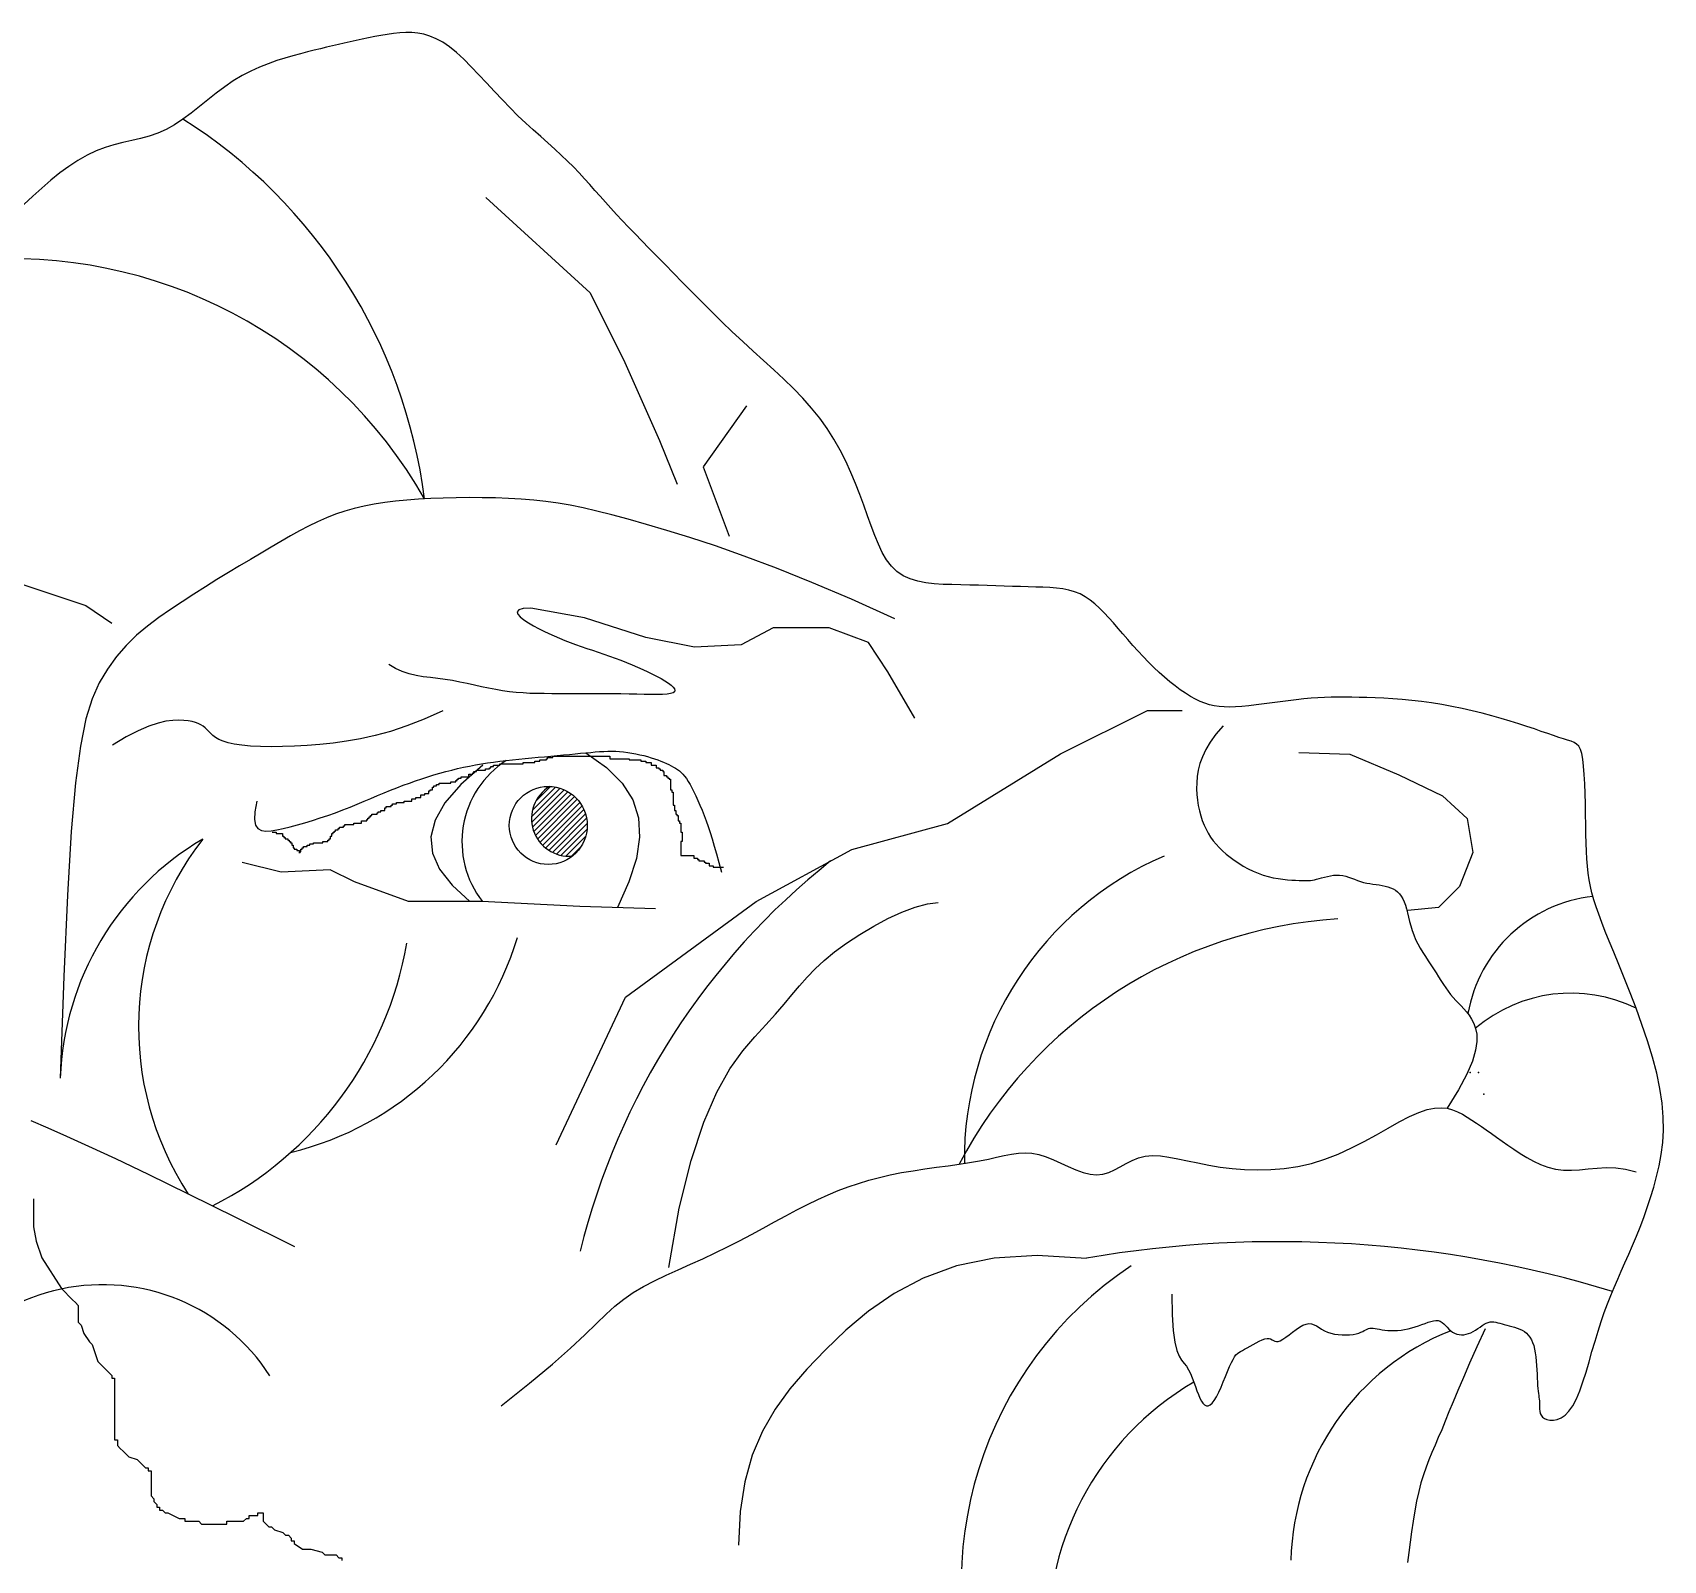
# Model space of a CAD drawing. Extents: x 1620 to 2293, y 2743 to 3436.
# Drawn here: x 1872 to 2116.2, y 3207.2 to 3435.9 of the extents above; entities that cross this region are included whole.
import ezdxf

# ---------------------------------------------------------------- set-up
doc = ezdxf.new("R2010")
doc.units = 0
doc.header["$LTSCALE"] = 10
doc.header["$MEASUREMENT"] = 0
for name, color, linetype in [('3', 3, 'CONTINUOUS'), ('4', 4, 'CONTINUOUS'), ('7', 7, 'CONTINUOUS')]:
    doc.layers.add(name, color=color, linetype=linetype)

msp = doc.modelspace()

# ---------------------------------------------------------------- hatches: boundary and pattern name
at = {"layer": '7'}
h = msp.add_hatch(dxfattribs=at)
h.set_pattern_fill('ANSI31', color=256, scale=4.8, style=0)
h.set_pattern_definition([(45, (26733.2958, 21382.2176), (-0.424264069, 0.424264069), [])])
h.paths.add_polyline_path([(1949.44, 3323.07, 0.794897), (1952.83, 3312.64, 0.230333), (1955.07, 3317.23, 0.403831)])

# ---------------------------------------------------------------- linework, layer by layer
at = {"layer": '3'}
for p, q in [((1938.1, 3325.09), (1938.1, 3325.29)), ((1938.1, 3325.29), (1938.49, 3325.29)), ((1938.49, 3325.29), (1938.49, 3325.48)), ((1938.49, 3325.48), (1939.84, 3325.48)), ((1939.84, 3325.48), (1939.84, 3325.68)), ((1939.84, 3325.68), (1940.43, 3325.68)), ((1940.43, 3325.68), (1940.43, 3325.87)), ((1940.43, 3325.87), (1940.62, 3325.87)), ((1940.62, 3325.87), (1940.62, 3326.06)), ((1940.62, 3326.06), (1941.01, 3326.06)), ((1941.01, 3326.06), (1941.01, 3326.26)), ((1941.01, 3326.26), (1941.97, 3326.26)), ((1941.97, 3326.26), (1941.97, 3326.45)), ((1941.97, 3326.45), (1945.46, 3326.45)), ((1945.46, 3326.45), (1945.46, 3326.64)), ((1945.46, 3326.64), (1947.2, 3326.64)), ((1947.2, 3326.64), (1947.2, 3326.84)), ((1947.2, 3326.84), (1947.97, 3326.84)), ((1947.97, 3326.84), (1947.97, 3327.03)), ((1947.97, 3327.03), (1948.94, 3327.03)), ((1948.94, 3327.03), (1948.94, 3327.22)), ((1948.94, 3327.22), (1949.13, 3327.22)), ((1949.13, 3327.22), (1949.13, 3327.42)), ((1949.13, 3327.42), (1949.91, 3327.42)), ((1949.91, 3327.42), (1949.91, 3327.61)), ((1949.91, 3327.61), (1958.42, 3327.61)), ((1958.42, 3327.61), (1958.42, 3327.22)), ((1958.42, 3327.22), (1961.33, 3327.22)), ((1961.33, 3327.22), (1961.33, 3327.03)), ((1961.33, 3327.03), (1963.07, 3327.03)), ((1963.07, 3327.03), (1963.07, 3326.84)), ((1963.07, 3326.84), (1963.84, 3326.84)), ((1963.84, 3326.84), (1963.84, 3326.64)), ((1963.84, 3326.64), (1964.62, 3326.64)), ((1964.62, 3326.64), (1964.62, 3326.26)), ((1964.62, 3326.26), (1965.39, 3326.26)), ((1965.39, 3326.26), (1965.39, 3325.87)), ((1965.39, 3325.87), (1965.78, 3325.87)), ((1965.78, 3325.87), (1965.78, 3325.68)), ((1965.78, 3325.68), (1965.97, 3325.68)), ((1965.97, 3325.68), (1965.97, 3325.48)), ((1965.97, 3325.48), (1966.36, 3325.48)), ((1966.36, 3325.48), (1966.36, 3325.29)), ((1966.36, 3325.29), (1966.55, 3325.29)), ((1966.55, 3325.29), (1966.55, 3324.71)), ((1931.91, 3322.58), (1931.91, 3322.97)), ((1931.91, 3322.97), (1932.1, 3322.97)), ((1932.1, 3322.97), (1932.1, 3323.16)), ((1932.1, 3323.16), (1932.49, 3323.16)), ((1932.49, 3323.16), (1932.49, 3323.35)), ((1932.49, 3323.35), (1932.88, 3323.35)), ((1932.88, 3323.35), (1932.88, 3323.55)), ((1932.88, 3323.55), (1934.62, 3323.55)), ((1934.62, 3323.55), (1934.62, 3323.74)), ((1934.62, 3323.74), (1935.39, 3323.74)), ((1935.39, 3323.74), (1935.39, 3323.93)), ((1935.39, 3323.93), (1935.59, 3323.93)), ((1935.59, 3323.93), (1935.59, 3324.13)), ((1935.59, 3324.13), (1935.78, 3324.13)), ((1935.78, 3324.13), (1935.78, 3324.32)), ((1935.78, 3324.32), (1936.17, 3324.32)), ((1936.17, 3324.32), (1936.17, 3324.51)), ((1936.17, 3324.51), (1937.33, 3324.51)), ((1937.33, 3324.51), (1937.33, 3324.9)), ((1937.33, 3324.9), (1937.91, 3324.9)), ((1937.91, 3324.9), (1937.91, 3325.09)), ((1937.91, 3325.09), (1938.1, 3325.09)), ((1966.55, 3324.71), (1966.94, 3324.71)), ((1966.94, 3324.71), (1966.94, 3324.51)), ((1966.94, 3324.51), (1967.13, 3324.51)), ((1967.13, 3324.51), (1967.13, 3324.32)), ((1967.13, 3324.32), (1967.33, 3324.32)), ((1967.33, 3324.32), (1967.33, 3324.13)), ((1967.33, 3324.13), (1967.52, 3324.13)), ((1967.52, 3324.13), (1967.52, 3322.58)), ((1925.91, 3320.26), (1925.91, 3320.45)), ((1925.91, 3320.45), (1926.49, 3320.45)), ((1926.49, 3320.45), (1926.49, 3320.65)), ((1926.49, 3320.65), (1927.65, 3320.65)), ((1927.65, 3320.65), (1927.65, 3320.84)), ((1927.65, 3320.84), (1928.81, 3320.84)), ((1928.81, 3320.84), (1928.81, 3321.23)), ((1928.81, 3321.23), (1929.39, 3321.23)), ((1929.39, 3321.23), (1929.39, 3321.42)), ((1929.39, 3321.42), (1930.17, 3321.42)), ((1930.17, 3321.42), (1930.17, 3321.81)), ((1930.17, 3321.81), (1930.75, 3321.81)), ((1930.75, 3321.81), (1930.75, 3322)), ((1930.75, 3322), (1931.33, 3322)), ((1931.33, 3322), (1931.33, 3322.39)), ((1931.33, 3322.39), (1931.52, 3322.39)), ((1931.52, 3322.39), (1931.52, 3322.58)), ((1931.52, 3322.58), (1931.91, 3322.58)), ((1967.52, 3322.58), (1967.71, 3322.58)), ((1967.71, 3322.58), (1967.71, 3322.19)), ((1967.71, 3322.19), (1967.91, 3322.19)), ((1967.91, 3322.19), (1967.91, 3320.26)), ((1921.26, 3317.55), (1921.26, 3317.94)), ((1921.26, 3317.94), (1922.04, 3317.94)), ((1922.04, 3317.94), (1922.04, 3318.13)), ((1922.04, 3318.13), (1922.23, 3318.13)), ((1922.23, 3318.13), (1922.23, 3318.33)), ((1922.23, 3318.33), (1922.43, 3318.33)), ((1922.43, 3318.33), (1922.43, 3318.52)), ((1922.43, 3318.52), (1922.62, 3318.52)), ((1922.62, 3318.52), (1922.62, 3318.71)), ((1922.62, 3318.71), (1922.81, 3318.71)), ((1922.81, 3318.71), (1922.81, 3318.91)), ((1922.81, 3318.91), (1923.59, 3318.91)), ((1923.59, 3318.91), (1923.59, 3319.1)), ((1923.59, 3319.1), (1923.78, 3319.1)), ((1923.78, 3319.1), (1923.78, 3319.29)), ((1923.78, 3319.29), (1924.17, 3319.29)), ((1924.17, 3319.29), (1924.17, 3319.49)), ((1924.17, 3319.49), (1924.75, 3319.49)), ((1924.75, 3319.49), (1924.75, 3319.87)), ((1924.75, 3319.87), (1924.94, 3319.87)), ((1924.94, 3319.87), (1924.94, 3320.07)), ((1924.94, 3320.07), (1925.72, 3320.07)), ((1925.72, 3320.07), (1925.72, 3320.26)), ((1925.72, 3320.26), (1925.91, 3320.26)), ((1967.91, 3320.26), (1968.1, 3320.26)), ((1968.1, 3320.26), (1968.1, 3319.49)), ((1968.1, 3319.49), (1968.3, 3319.49)), ((1968.3, 3319.49), (1968.3, 3318.91)), ((1968.3, 3318.91), (1968.49, 3318.91)), ((1968.49, 3318.91), (1968.49, 3318.71)), ((1968.49, 3318.71), (1968.68, 3318.71)), ((1968.68, 3318.71), (1968.68, 3317.94)), ((1968.68, 3317.94), (1968.88, 3317.94)), ((1968.88, 3317.94), (1968.88, 3317.55)), ((1907.91, 3316.2), (1908.49, 3316.2)), ((1908.49, 3316.2), (1908.49, 3316)), ((1908.49, 3316), (1909.46, 3316)), ((1909.46, 3316), (1909.46, 3315.62)), ((1909.46, 3315.62), (1909.65, 3315.62)), ((1909.65, 3315.62), (1909.65, 3315.42)), ((1916.62, 3315.23), (1916.62, 3315.62)), ((1916.62, 3315.62), (1916.81, 3315.62)), ((1916.81, 3315.62), (1916.81, 3316)), ((1916.81, 3316), (1917.01, 3316)), ((1917.01, 3316), (1917.01, 3316.2)), ((1917.01, 3316.2), (1917.2, 3316.2)), ((1917.2, 3316.2), (1917.2, 3316.39)), ((1917.2, 3316.39), (1917.39, 3316.39)), ((1917.39, 3316.39), (1917.39, 3316.58)), ((1917.39, 3316.58), (1917.78, 3316.58)), ((1917.78, 3316.58), (1917.78, 3316.78)), ((1917.78, 3316.78), (1917.97, 3316.78)), ((1917.97, 3316.78), (1917.97, 3316.97)), ((1917.97, 3316.97), (1918.55, 3316.97)), ((1918.55, 3316.97), (1918.55, 3317.16)), ((1918.55, 3317.16), (1918.75, 3317.16)), ((1918.75, 3317.16), (1918.75, 3317.36)), ((1918.75, 3317.36), (1920.1, 3317.36)), ((1920.1, 3317.36), (1920.1, 3317.55)), ((1920.1, 3317.55), (1921.26, 3317.55)), ((1968.88, 3317.55), (1969.07, 3317.55)), ((1969.07, 3317.55), (1969.07, 3316.2)), ((1969.07, 3316.2), (1969.26, 3316.2)), ((1969.26, 3316.2), (1969.26, 3314.84)), ((1909.65, 3315.42), (1909.85, 3315.42)), ((1909.85, 3315.42), (1909.85, 3315.23)), ((1909.85, 3315.23), (1910.23, 3315.23)), ((1910.23, 3315.23), (1910.23, 3315.04)), ((1910.23, 3315.04), (1910.43, 3315.04)), ((1910.43, 3315.04), (1910.43, 3314.84)), ((1910.43, 3314.84), (1910.62, 3314.84)), ((1910.62, 3314.84), (1910.62, 3314.65)), ((1910.62, 3314.65), (1910.81, 3314.65)), ((1910.81, 3314.65), (1910.81, 3314.26)), ((1910.81, 3314.26), (1911.01, 3314.26)), ((1911.01, 3314.26), (1911.01, 3313.88)), ((1911.01, 3313.88), (1911.2, 3313.88)), ((1911.2, 3313.88), (1911.2, 3313.68)), ((1911.2, 3313.68), (1911.59, 3313.68)), ((1911.59, 3313.68), (1911.59, 3313.49)), ((1911.59, 3313.49), (1911.97, 3313.49)), ((1911.97, 3313.49), (1911.97, 3313.1)), ((1911.97, 3313.1), (1911.97, 3313.3)), ((1911.97, 3313.3), (1912.17, 3313.3)), ((1912.17, 3313.3), (1912.17, 3313.68)), ((1912.17, 3313.68), (1912.36, 3313.68)), ((1912.36, 3313.68), (1912.36, 3313.88)), ((1912.36, 3313.88), (1912.56, 3313.88)), ((1912.56, 3313.88), (1912.56, 3314.07)), ((1912.56, 3314.07), (1913.14, 3314.07)), ((1913.14, 3314.07), (1913.14, 3314.26)), ((1913.14, 3314.26), (1913.52, 3314.26)), ((1913.52, 3314.26), (1913.52, 3314.46)), ((1913.52, 3314.46), (1914.1, 3314.46)), ((1914.1, 3314.46), (1914.1, 3314.65)), ((1914.1, 3314.65), (1915.46, 3314.65)), ((1915.46, 3314.65), (1915.46, 3314.84)), ((1915.46, 3314.84), (1916.23, 3314.84)), ((1916.23, 3314.84), (1916.23, 3315.04)), ((1916.23, 3315.04), (1916.43, 3315.04)), ((1916.43, 3315.04), (1916.43, 3315.23)), ((1916.43, 3315.23), (1916.62, 3315.23)), ((1969.26, 3314.84), (1969.07, 3314.84)), ((1969.07, 3314.84), (1969.07, 3312.72)), ((1969.07, 3312.72), (1971, 3312.72)), ((1971, 3312.72), (1971, 3312.33)), ((1971, 3312.33), (1971.59, 3312.33)), ((1971.59, 3312.33), (1971.59, 3312.14)), ((1971.59, 3312.14), (1971.78, 3312.14)), ((1971.78, 3312.14), (1971.78, 3311.94)), ((1971.78, 3311.94), (1972.55, 3311.94)), ((1972.55, 3311.94), (1972.55, 3311.75)), ((1972.55, 3311.75), (1972.75, 3311.75)), ((1972.75, 3311.75), (1972.75, 3311.56)), ((1972.75, 3311.56), (1973.33, 3311.56)), ((1973.33, 3311.56), (1973.33, 3311.17)), ((1973.33, 3311.17), (1973.91, 3311.17)), ((1973.91, 3311.17), (1973.91, 3310.98)), ((1973.91, 3310.98), (1975.46, 3310.98)), ((1872.14, 3261.34), (1872.14, 3257.14)), ((1872.14, 3257.14), (1872.56, 3255.04)), ((1872.56, 3255.04), (1873.4, 3252.53)), ((1873.4, 3252.53), (1876.34, 3247.91)), ((1876.34, 3247.91), (1878.02, 3246.24)), ((1878.02, 3246.24), (1878.44, 3245.82)), ((1878.44, 3245.82), (1878.86, 3245.4)), ((1878.86, 3245.4), (1878.86, 3242.88)), ((1878.86, 3242.88), (1879.28, 3242.46)), ((1879.28, 3242.46), (1879.7, 3241.2)), ((1879.7, 3241.2), (1880.53, 3239.95)), ((1880.53, 3239.95), (1880.95, 3239.53)), ((1880.95, 3239.53), (1881.79, 3237.01)), ((1881.79, 3237.01), (1883.05, 3235.75)), ((1883.05, 3235.75), (1883.89, 3234.91)), ((1883.89, 3234.91), (1883.89, 3234.49)), ((1883.89, 3234.49), (1884.31, 3234.49)), ((1884.31, 3234.49), (1884.31, 3225.27)), ((1884.31, 3225.27), (1884.73, 3225.27)), ((1884.73, 3225.27), (1884.73, 3224.43)), ((1884.73, 3224.43), (1885.15, 3224.01)), ((1885.15, 3224.01), (1885.57, 3223.59)), ((1885.57, 3223.59), (1886.41, 3222.75)), ((1886.41, 3222.75), (1887.67, 3222.33)), ((1887.67, 3222.33), (1888.93, 3221.07)), ((1888.93, 3221.07), (1889.35, 3221.07)), ((1889.35, 3221.07), (1889.35, 3220.65)), ((1889.35, 3220.65), (1889.77, 3220.65)), ((1889.77, 3220.65), (1889.77, 3216.88)), ((1889.77, 3216.88), (1890.19, 3216.46)), ((1890.19, 3216.46), (1890.19, 3216.04)), ((1890.19, 3216.04), (1890.61, 3215.62)), ((1890.61, 3215.62), (1890.61, 3215.2)), ((1890.61, 3215.2), (1891.03, 3215.2)), ((1891.03, 3215.2), (1891.03, 3214.78)), ((1891.03, 3214.78), (1891.45, 3214.78)), ((1891.45, 3214.78), (1891.87, 3214.36)), ((1891.87, 3214.36), (1892.29, 3214.36)), ((1892.29, 3214.36), (1893.96, 3213.52)), ((1893.96, 3213.52), (1894.8, 3213.52)), ((1894.8, 3213.52), (1894.8, 3213.1)), ((1894.8, 3213.1), (1896.9, 3213.1)), ((1896.9, 3213.1), (1897.32, 3212.68)), ((1901.1, 3212.68), (1901.1, 3213.1)), ((1901.1, 3213.1), (1903.62, 3213.1)), ((1903.62, 3213.1), (1904.04, 3213.52)), ((1904.04, 3213.52), (1904.46, 3213.52)), ((1904.46, 3213.52), (1904.46, 3213.94)), ((1904.46, 3213.94), (1905.72, 3213.94)), ((1905.72, 3213.94), (1905.72, 3214.36)), ((1905.72, 3214.36), (1906.55, 3214.36)), ((1906.55, 3214.36), (1906.55, 3213.1)), ((1906.55, 3213.1), (1906.97, 3212.68)), ((1897.32, 3212.68), (1901.1, 3212.68)), ((1906.97, 3212.68), (1907.39, 3212.26)), ((1907.39, 3212.26), (1907.81, 3212.26)), ((1907.81, 3212.26), (1908.23, 3211.84)), ((1908.23, 3211.84), (1909.49, 3211.42)), ((1909.49, 3211.42), (1909.91, 3211)), ((1909.91, 3211), (1910.33, 3211)), ((1910.33, 3211), (1910.75, 3210.59)), ((1910.75, 3210.59), (1910.75, 3210.17)), ((1910.75, 3210.17), (1911.17, 3210.17)), ((1911.17, 3210.17), (1911.17, 3209.75)), ((1911.17, 3209.75), (1912.43, 3208.91)), ((1912.43, 3208.91), (1913.69, 3208.91)), ((1913.69, 3208.91), (1915.37, 3208.49)), ((1915.37, 3208.49), (1915.79, 3208.07)), ((1915.79, 3208.07), (1917.47, 3208.07)), ((1917.47, 3208.07), (1917.89, 3207.65)), ((1917.89, 3207.65), (1918.31, 3207.65)), ((1918.31, 3207.65), (1918.31, 3207.23))]:
    msp.add_line(p, q, dxfattribs=at)
for points in [[(1978.92, 3380.02), (1972.41, 3370.92), (1976.32, 3360.52)], [(1853.95, 3359.22), (1864.36, 3355.32), (1879.98, 3350.12), (1883.89, 3347.52)]]:
    msp.add_lwpolyline(points, dxfattribs=at)
msp.add_circle((1949.23, 3317.23), 5.84, dxfattribs=at)
for centre, radius, start, end in [((1852.23, 3356.06), 79.12, 7.2787, 57.6758), ((1868.92, 3330.94), 71.09, 29.6299, 94.9692), ((1919.41, 3277.85), 43.28, 120.4139, 177.9139), ((1933.64, 3287.11), 45.76, 142.1733, 213.1748), ((2057.87, 3228.06), 106.94, 128.3645, 166.2199), ((2060.95, 3267.23), 49.44, 113.2469, 180.6515), ((2108, 3285.32), 21.43, 96.3926, 169.9318), ((2071.77, 3234.37), 69, 93.5959, 152.2019), ((1874.24, 3309.02), 54.64, 296.89, 350.0708), ((1899.46, 3314.08), 47.15, 283.7297, 343.2205), ((2102.35, 3270.08), 22.05, 63.8469, 130.4197), ((2068.13, 3203.83), 57.08, 123.6681, 201.4468), ((1882.52, 3218.72), 29.78, 32.7882, 171.3909), ((2098.34, 3206.35), 37.95, 111.6576, 178.6209), ((2068.07, 3195.91), 44.02, 120.2818, 184.5636)]:
    msp.add_arc(centre, radius, start, end, dxfattribs=at)
at = {"layer": '4'}
for points in [[(2042.56, 3247.07), (2042.62, 3244), (2042.78, 3241.65), (2043.02, 3239.91), (2043.32, 3238.67), (2043.66, 3237.8), (2044.03, 3237.2), (2044.4, 3236.73), (2044.75, 3236.29), (2045.07, 3235.78), (2045.37, 3235.2), (2045.63, 3234.58), (2045.88, 3233.93), (2046.11, 3233.27), (2046.33, 3232.64), (2046.55, 3232.05), (2046.77, 3231.53), (2047, 3231.09), (2047.24, 3230.75), (2047.49, 3230.51), (2047.75, 3230.39), (2048.02, 3230.39), (2048.31, 3230.51), (2048.61, 3230.78), (2048.92, 3231.18), (2049.25, 3231.74), (2049.59, 3232.41), (2049.94, 3233.16), (2050.28, 3233.95), (2050.61, 3234.76), (2050.93, 3235.53), (2051.23, 3236.24), (2051.5, 3236.85), (2051.75, 3237.33), (2051.97, 3237.7), (2052.18, 3237.98), (2052.4, 3238.19), (2052.62, 3238.36), (2052.87, 3238.51), (2053.15, 3238.65), (2053.48, 3238.83), (2053.86, 3239.04), (2054.28, 3239.29), (2054.73, 3239.55), (2055.19, 3239.8), (2055.65, 3240.04), (2056.08, 3240.24), (2056.48, 3240.38), (2056.83, 3240.46), (2057.13, 3240.45), (2057.37, 3240.38), (2057.59, 3240.27), (2057.79, 3240.16), (2058, 3240.06), (2058.23, 3240), (2058.49, 3240.01), (2058.81, 3240.11), (2059.2, 3240.33), (2059.65, 3240.64), (2060.14, 3241), (2060.65, 3241.39), (2061.18, 3241.78), (2061.7, 3242.13), (2062.21, 3242.42), (2062.68, 3242.6), (2063.11, 3242.67), (2063.51, 3242.63), (2063.88, 3242.51), (2064.24, 3242.33), (2064.61, 3242.1), (2064.99, 3241.86), (2065.41, 3241.62), (2065.86, 3241.4), (2066.37, 3241.23), (2066.92, 3241.11), (2067.5, 3241.03), (2068.08, 3240.98), (2068.65, 3240.98), (2069.2, 3241), (2069.71, 3241.06), (2070.16, 3241.14), (2070.55, 3241.25), (2070.87, 3241.38), (2071.15, 3241.51), (2071.39, 3241.64), (2071.6, 3241.76), (2071.81, 3241.87), (2072.01, 3241.95), (2072.23, 3242), (2072.47, 3242.02), (2072.73, 3242), (2073.02, 3241.96), (2073.33, 3241.9), (2073.68, 3241.83), (2074.05, 3241.76), (2074.46, 3241.7), (2074.89, 3241.66), (2075.36, 3241.64), (2075.85, 3241.64), (2076.36, 3241.67), (2076.89, 3241.72), (2077.43, 3241.8), (2077.96, 3241.9), (2078.5, 3242.03), (2079.02, 3242.18), (2079.53, 3242.35), (2080.02, 3242.53), (2080.49, 3242.71), (2080.93, 3242.87), (2081.36, 3243.01), (2081.75, 3243.11), (2082.12, 3243.15), (2082.46, 3243.12), (2082.77, 3243.02), (2083.05, 3242.85), (2083.31, 3242.64), (2083.57, 3242.39), (2083.82, 3242.13), (2084.07, 3241.86), (2084.33, 3241.62), (2084.61, 3241.4), (2084.91, 3241.23), (2085.23, 3241.11), (2085.57, 3241.04), (2085.92, 3241.01), (2086.28, 3241.02), (2086.64, 3241.08), (2087, 3241.18), (2087.36, 3241.32), (2087.71, 3241.5), (2088.05, 3241.7), (2088.39, 3241.93), (2088.72, 3242.15), (2089.03, 3242.37), (2089.34, 3242.57), (2089.65, 3242.74), (2089.94, 3242.86), (2090.23, 3242.93), (2090.51, 3242.95), (2090.79, 3242.93), (2091.08, 3242.88), (2091.38, 3242.81), (2091.68, 3242.72), (2092.01, 3242.62), (2092.35, 3242.52), (2092.71, 3242.43), (2093.1, 3242.33), (2093.49, 3242.24), (2093.89, 3242.13), (2094.28, 3242.01), (2094.66, 3241.87), (2095.02, 3241.69), (2095.36, 3241.49), (2095.66, 3241.24), (2095.94, 3240.96), (2096.19, 3240.63), (2096.4, 3240.25), (2096.59, 3239.84), (2096.75, 3239.38), (2096.88, 3238.87), (2096.99, 3238.31), (2097.08, 3237.71), (2097.14, 3237.08), (2097.19, 3236.42), (2097.23, 3235.77), (2097.26, 3235.12), (2097.28, 3234.51), (2097.31, 3233.93), (2097.34, 3233.42), (2097.37, 3232.97), (2097.41, 3232.58), (2097.46, 3232.24), (2097.5, 3231.93), (2097.54, 3231.65), (2097.57, 3231.38), (2097.6, 3231.12), (2097.61, 3230.83), (2097.61, 3230.53), (2097.61, 3230.21), (2097.62, 3229.88), (2097.66, 3229.56), (2097.74, 3229.25), (2097.88, 3228.96), (2098.08, 3228.7), (2098.36, 3228.48), (2098.73, 3228.31), (2099.18, 3228.22), (2099.7, 3228.21), (2100.25, 3228.33), (2100.84, 3228.58), (2101.44, 3228.99), (2102.03, 3229.58), (2102.6, 3230.38), (2103.14, 3231.4), (2103.65, 3232.6), (2104.13, 3233.95), (2104.59, 3235.41), (2105.04, 3236.94), (2105.48, 3238.5), (2105.93, 3240.05), (2106.38, 3241.55), (2106.84, 3242.97), (2107.31, 3244.32), (2107.8, 3245.62), (2108.3, 3246.87), (2108.81, 3248.09), (2109.33, 3249.31), (2109.87, 3250.54), (2110.42, 3251.78), (2110.98, 3253.06), (2111.55, 3254.38), (2112.12, 3255.74), (2112.68, 3257.13), (2113.23, 3258.56), (2113.75, 3260.03), (2114.26, 3261.54), (2114.73, 3263.09), (2115.16, 3264.67), (2115.54, 3266.31), (2115.85, 3268), (2116.06, 3269.77), (2116.17, 3271.63), (2116.15, 3273.59), (2115.99, 3275.65), (2115.66, 3277.84), (2115.17, 3280.15), (2114.53, 3282.55), (2113.78, 3285), (2112.95, 3287.45), (2112.07, 3289.86), (2111.18, 3292.19), (2110.3, 3294.4), (2109.48, 3296.43), (2108.73, 3298.26), (2108.06, 3299.9), (2107.47, 3301.38), (2106.95, 3302.72), (2106.49, 3303.93), (2106.09, 3305.06), (2105.76, 3306.11), (2105.48, 3307.12), (2105.24, 3308.11), (2105.06, 3309.1), (2104.91, 3310.09), (2104.79, 3311.13), (2104.71, 3312.21), (2104.64, 3313.35), (2104.6, 3314.59), (2104.56, 3315.92), (2104.54, 3317.37), (2104.52, 3318.89), (2104.49, 3320.45), (2104.45, 3321.99), (2104.4, 3323.48), (2104.33, 3324.86), (2104.23, 3326.1), (2104.11, 3327.15), (2103.95, 3327.98), (2103.74, 3328.6), (2103.49, 3329.07), (2103.18, 3329.4), (2102.8, 3329.65), (2102.36, 3329.84), (2101.83, 3330), (2101.22, 3330.18), (2100.52, 3330.4), (2099.73, 3330.67), (2098.85, 3330.98), (2097.89, 3331.31), (2096.85, 3331.67), (2095.72, 3332.05), (2094.52, 3332.44), (2093.25, 3332.84), (2091.9, 3333.23), (2090.5, 3333.63), (2089.05, 3334.01), (2087.56, 3334.37), (2086.05, 3334.72), (2084.52, 3335.03), (2082.99, 3335.32), (2081.47, 3335.57), (2079.98, 3335.77), (2078.51, 3335.94), (2077.07, 3336.08), (2075.67, 3336.18), (2074.32, 3336.26), (2073.03, 3336.32), (2071.79, 3336.37), (2070.61, 3336.4), (2069.51, 3336.43), (2068.45, 3336.44), (2067.44, 3336.44), (2066.44, 3336.43), (2065.45, 3336.4), (2064.45, 3336.35), (2063.42, 3336.27), (2062.33, 3336.17), (2061.19, 3336.05), (2060.01, 3335.9), (2058.8, 3335.74), (2057.59, 3335.58), (2056.39, 3335.42), (2055.22, 3335.27), (2054.11, 3335.14), (2053.07, 3335.04), (2052.11, 3334.97), (2051.24, 3334.94), (2050.43, 3334.96), (2049.67, 3335.02), (2048.94, 3335.13), (2048.24, 3335.29), (2047.54, 3335.51), (2046.84, 3335.79), (2046.12, 3336.14), (2045.38, 3336.54), (2044.62, 3337.01), (2043.85, 3337.53), (2043.07, 3338.1), (2042.28, 3338.73), (2041.48, 3339.4), (2040.69, 3340.12), (2039.89, 3340.88), (2039.09, 3341.67), (2038.31, 3342.49), (2037.52, 3343.33), (2036.75, 3344.18), (2036, 3345.04), (2035.26, 3345.88), (2034.53, 3346.72), (2033.83, 3347.53), (2033.14, 3348.31), (2032.46, 3349.06), (2031.77, 3349.75), (2031.07, 3350.39), (2030.36, 3350.96), (2029.61, 3351.46), (2028.84, 3351.87), (2028.02, 3352.2), (2027.16, 3352.45), (2026.25, 3352.62), (2025.31, 3352.75), (2024.32, 3352.83), (2023.28, 3352.88), (2022.21, 3352.91), (2021.09, 3352.94), (2019.93, 3352.97), (2018.73, 3353.01), (2017.5, 3353.05), (2016.24, 3353.09), (2014.95, 3353.13), (2013.64, 3353.17), (2012.32, 3353.21), (2010.99, 3353.24), (2009.65, 3353.27), (2008.32, 3353.31), (2007.01, 3353.4), (2005.75, 3353.54), (2004.54, 3353.77), (2003.4, 3354.11), (2002.36, 3354.59), (2001.42, 3355.21), (2000.59, 3356.01), (1999.87, 3356.97), (1999.22, 3358.07), (1998.64, 3359.3), (1998.09, 3360.64), (1997.56, 3362.07), (1997.03, 3363.58), (1996.48, 3365.15), (1995.89, 3366.76), (1995.24, 3368.4), (1994.54, 3370.06), (1993.77, 3371.73), (1992.93, 3373.39), (1992, 3375.03), (1990.99, 3376.63), (1989.87, 3378.19), (1988.65, 3379.7), (1987.34, 3381.17), (1985.95, 3382.6), (1984.5, 3384.01), (1982.99, 3385.4), (1981.46, 3386.8), (1979.89, 3388.21), (1978.33, 3389.65), (1976.77, 3391.11), (1975.22, 3392.6), (1973.7, 3394.1), (1972.2, 3395.58), (1970.75, 3397.05), (1969.34, 3398.48), (1967.99, 3399.86), (1966.71, 3401.18), (1965.49, 3402.42), (1964.34, 3403.59), (1963.25, 3404.7), (1962.21, 3405.76), (1961.24, 3406.76), (1960.31, 3407.74), (1959.42, 3408.68), (1958.58, 3409.6), (1957.77, 3410.5), (1956.98, 3411.39), (1956.21, 3412.27), (1955.44, 3413.15), (1954.65, 3414.02), (1953.85, 3414.9), (1953.01, 3415.77), (1952.12, 3416.65), (1951.18, 3417.54), (1950.19, 3418.44), (1949.16, 3419.36), (1948.09, 3420.32), (1946.98, 3421.31), (1945.85, 3422.35), (1944.69, 3423.44), (1943.52, 3424.6), (1942.35, 3425.81), (1941.17, 3427.07), (1939.99, 3428.34), (1938.83, 3429.58), (1937.69, 3430.77), (1936.57, 3431.88), (1935.48, 3432.88), (1934.43, 3433.74), (1933.42, 3434.43), (1932.45, 3434.96), (1931.51, 3435.36), (1930.59, 3435.63), (1929.68, 3435.79), (1928.78, 3435.87), (1927.89, 3435.88), (1926.98, 3435.82), (1926.06, 3435.73), (1925.12, 3435.61), (1924.18, 3435.45), (1923.24, 3435.28), (1922.31, 3435.09), (1921.38, 3434.89), (1920.46, 3434.68), (1919.56, 3434.48), (1918.67, 3434.28), (1917.8, 3434.08), (1916.93, 3433.89), (1916.04, 3433.68), (1915.13, 3433.47), (1914.18, 3433.24), (1913.18, 3432.99), (1912.12, 3432.72), (1910.99, 3432.41), (1909.81, 3432.07), (1908.57, 3431.68), (1907.3, 3431.23), (1906, 3430.72), (1904.69, 3430.12), (1903.38, 3429.44), (1902.07, 3428.66), (1900.79, 3427.78), (1899.52, 3426.82), (1898.27, 3425.83), (1897.02, 3424.82), (1895.78, 3423.84), (1894.54, 3422.92), (1893.29, 3422.09), (1892.03, 3421.39), (1890.76, 3420.83), (1889.47, 3420.39), (1888.17, 3420.03), (1886.86, 3419.72), (1885.54, 3419.42), (1884.21, 3419.08), (1882.87, 3418.68), (1881.53, 3418.17), (1880.17, 3417.53), (1878.81, 3416.75), (1877.45, 3415.86), (1876.09, 3414.87), (1874.74, 3413.78), (1873.39, 3412.62), (1872.04, 3411.4), (1870.72, 3410.13)], [(2001.13, 3348.14), (1994.61, 3351.07), (1988.7, 3353.59), (1983.37, 3355.73), (1978.57, 3357.53), (1974.27, 3359.05), (1970.42, 3360.32), (1966.99, 3361.38), (1963.92, 3362.28), (1961.18, 3363.05), (1958.72, 3363.72), (1956.49, 3364.28), (1954.44, 3364.75), (1952.52, 3365.14), (1950.69, 3365.45), (1948.88, 3365.7), (1947.07, 3365.9), (1945.19, 3366.06), (1943.27, 3366.17), (1941.31, 3366.24), (1939.34, 3366.28), (1937.37, 3366.29), (1935.42, 3366.26), (1933.49, 3366.21), (1931.62, 3366.14), (1929.81, 3366.04), (1928.06, 3365.91), (1926.37, 3365.75), (1924.74, 3365.55), (1923.17, 3365.31), (1921.65, 3365.02), (1920.17, 3364.67), (1918.75, 3364.27), (1917.36, 3363.8), (1916.01, 3363.26), (1914.67, 3362.67), (1913.33, 3362.02), (1911.99, 3361.31), (1910.62, 3360.55), (1909.21, 3359.74), (1907.75, 3358.89), (1906.22, 3357.99), (1904.64, 3357.05), (1903.01, 3356.08), (1901.34, 3355.06), (1899.63, 3354.02), (1897.91, 3352.94), (1896.16, 3351.84), (1894.41, 3350.71), (1892.65, 3349.56), (1890.92, 3348.35), (1889.23, 3347.07), (1887.59, 3345.69), (1886.03, 3344.17), (1884.56, 3342.49), (1883.22, 3340.63), (1882, 3338.56), (1880.93, 3336.18), (1880, 3333.16), (1879.18, 3329.11), (1878.46, 3323.63), (1877.82, 3316.31), (1877.23, 3306.78), (1876.68, 3294.61), (1876.15, 3279.43)], [(1950.39, 3269.43), (1960.8, 3291.53), (1980.33, 3305.83), (1994.65, 3313.63), (2008.97, 3317.53), (2025.9, 3327.93), (2038.91, 3334.43), (2044.12, 3334.43)], [(2050.24, 3332.13), (2049.18, 3330.89), (2048.33, 3329.71), (2047.66, 3328.59), (2047.15, 3327.52), (2046.78, 3326.49), (2046.53, 3325.5), (2046.38, 3324.55), (2046.3, 3323.63), (2046.29, 3322.73), (2046.32, 3321.86), (2046.4, 3321.01), (2046.53, 3320.2), (2046.7, 3319.42), (2046.9, 3318.67), (2047.14, 3317.96), (2047.41, 3317.29), (2047.71, 3316.65), (2048.03, 3316.05), (2048.39, 3315.49), (2048.78, 3314.94), (2049.21, 3314.42), (2049.67, 3313.92), (2050.17, 3313.43), (2050.72, 3312.95), (2051.3, 3312.48), (2051.93, 3312.02), (2052.59, 3311.57), (2053.28, 3311.15), (2054, 3310.75), (2054.73, 3310.39), (2055.48, 3310.07), (2056.24, 3309.8), (2057, 3309.57), (2057.75, 3309.4), (2058.49, 3309.27), (2059.21, 3309.17), (2059.89, 3309.1), (2060.52, 3309.05), (2061.1, 3309.02), (2061.62, 3309), (2062.06, 3308.98), (2062.44, 3308.97), (2062.77, 3308.97), (2063.08, 3308.98), (2063.36, 3309.01), (2063.65, 3309.05), (2063.94, 3309.11), (2064.26, 3309.18), (2064.61, 3309.28), (2065, 3309.39), (2065.42, 3309.51), (2065.86, 3309.61), (2066.31, 3309.71), (2066.77, 3309.77), (2067.24, 3309.81), (2067.7, 3309.8), (2068.16, 3309.74), (2068.61, 3309.63), (2069.05, 3309.5), (2069.5, 3309.34), (2069.94, 3309.18), (2070.38, 3309.01), (2070.83, 3308.85), (2071.29, 3308.71), (2071.75, 3308.6), (2072.22, 3308.52), (2072.69, 3308.45), (2073.16, 3308.38), (2073.62, 3308.32), (2074.07, 3308.25), (2074.5, 3308.16), (2074.92, 3308.05), (2075.32, 3307.91), (2075.69, 3307.74), (2076.04, 3307.53), (2076.36, 3307.28), (2076.66, 3306.98), (2076.93, 3306.64), (2077.17, 3306.24), (2077.38, 3305.79), (2077.56, 3305.29), (2077.72, 3304.73), (2077.87, 3304.14), (2078.01, 3303.51), (2078.17, 3302.86), (2078.34, 3302.19), (2078.55, 3301.52), (2078.79, 3300.84), (2079.08, 3300.18), (2079.41, 3299.52), (2079.77, 3298.87), (2080.15, 3298.23), (2080.55, 3297.6), (2080.96, 3296.97), (2081.37, 3296.36), (2081.76, 3295.75), (2082.15, 3295.16), (2082.51, 3294.57), (2082.87, 3294), (2083.23, 3293.45), (2083.58, 3292.92), (2083.94, 3292.41), (2084.31, 3291.92), (2084.69, 3291.47), (2085.09, 3291.04), (2085.49, 3290.62), (2085.91, 3290.21), (2086.31, 3289.78), (2086.71, 3289.32), (2087.1, 3288.82), (2087.45, 3288.25), (2087.78, 3287.6), (2088.06, 3286.86), (2088.24, 3285.97), (2088.26, 3284.9), (2088.06, 3283.58), (2087.57, 3281.97), (2086.74, 3280.02), (2085.49, 3277.68), (2083.78, 3274.9)], [(1905.58, 3320.85), (1905.29, 3319.28), (1905.24, 3318.11), (1905.4, 3317.28), (1905.75, 3316.75), (1906.27, 3316.46), (1906.93, 3316.37), (1907.72, 3316.43), (1908.6, 3316.58), (1909.56, 3316.78), (1910.59, 3317.03), (1911.67, 3317.31), (1912.79, 3317.63), (1913.93, 3317.98), (1915.08, 3318.35), (1916.23, 3318.74), (1917.36, 3319.14), (1918.47, 3319.56), (1919.55, 3319.98), (1920.61, 3320.41), (1921.64, 3320.84), (1922.66, 3321.27), (1923.65, 3321.69), (1924.64, 3322.1), (1925.6, 3322.49), (1926.56, 3322.87), (1927.5, 3323.24), (1928.44, 3323.58), (1929.36, 3323.91), (1930.28, 3324.22), (1931.19, 3324.52), (1932.09, 3324.79), (1932.99, 3325.05), (1933.88, 3325.3), (1934.77, 3325.52), (1935.65, 3325.73), (1936.54, 3325.93), (1937.43, 3326.11), (1938.32, 3326.28), (1939.22, 3326.43), (1940.13, 3326.58), (1941.05, 3326.71), (1941.98, 3326.83), (1942.92, 3326.94), (1943.87, 3327.05), (1944.82, 3327.15), (1945.78, 3327.25), (1946.74, 3327.34), (1947.7, 3327.43), (1948.66, 3327.52), (1949.62, 3327.61), (1950.56, 3327.7), (1951.48, 3327.79), (1952.38, 3327.87), (1953.24, 3327.95), (1954.06, 3328.03), (1954.84, 3328.1), (1955.58, 3328.17), (1956.26, 3328.22), (1956.91, 3328.27), (1957.54, 3328.31), (1958.14, 3328.33), (1958.73, 3328.33), (1959.32, 3328.32), (1959.91, 3328.28), (1960.51, 3328.23), (1961.12, 3328.15), (1961.73, 3328.05), (1962.33, 3327.94), (1962.93, 3327.81), (1963.51, 3327.68), (1964.07, 3327.53), (1964.61, 3327.37), (1965.12, 3327.21), (1965.61, 3327.04), (1966.07, 3326.87), (1966.5, 3326.69), (1966.9, 3326.51), (1967.28, 3326.33), (1967.64, 3326.15), (1967.97, 3325.97), (1968.28, 3325.78), (1968.57, 3325.59), (1968.85, 3325.38), (1969.11, 3325.15), (1969.38, 3324.89), (1969.64, 3324.59), (1969.9, 3324.24), (1970.17, 3323.83), (1970.45, 3323.37), (1970.74, 3322.85), (1971.03, 3322.27), (1971.34, 3321.64), (1971.64, 3320.97), (1971.94, 3320.26), (1972.25, 3319.52), (1972.55, 3318.74), (1972.84, 3317.94), (1973.14, 3317.09), (1973.44, 3316.19), (1973.75, 3315.21), (1974.07, 3314.14), (1974.41, 3312.97), (1974.78, 3311.67), (1975.17, 3310.24)], [(1954.84, 3328.1), (1957.95, 3325.89), (1960.28, 3323.56), (1961.86, 3321.07), (1962.72, 3318.39), (1962.9, 3315.48), (1962.42, 3312.29), (1961.31, 3308.79), (1959.61, 3304.94)], [(2061.57, 3328.17), (2069.21, 3327.89), (2076.57, 3324.78), (2083.09, 3321.67), (2086.77, 3318.28), (2087.62, 3313.19), (2085.63, 3308.08), (2082.51, 3304.97), (2077.9, 3304.5)], [(1939.43, 3326.24), (1936.13, 3323.35), (1933.75, 3320.63), (1932.27, 3318.03), (1931.65, 3315.53), (1931.89, 3313.1), (1932.95, 3310.7), (1934.82, 3308.29), (1937.47, 3305.85)], [(1965.28, 3304.75), (1953.93, 3305.12), (1939.28, 3305.85), (1928.29, 3305.85), (1920.23, 3308.78), (1916.57, 3310.61), (1909.24, 3310.24), (1903.38, 3311.7)], [(1942.15, 3230.35), (1946.42, 3233.74), (1949.84, 3236.61), (1952.56, 3239.02), (1954.72, 3241.02), (1956.45, 3242.7), (1957.9, 3244.1), (1959.21, 3245.3), (1960.52, 3246.36), (1961.95, 3247.33), (1963.5, 3248.24), (1965.15, 3249.1), (1966.89, 3249.93), (1968.68, 3250.75), (1970.51, 3251.56), (1972.37, 3252.39), (1974.22, 3253.25), (1976.05, 3254.15), (1977.85, 3255.07), (1979.63, 3256.02), (1981.38, 3256.96), (1983.1, 3257.89), (1984.78, 3258.8), (1986.42, 3259.68), (1988.02, 3260.5), (1989.58, 3261.25), (1991.11, 3261.95), (1992.63, 3262.58), (1994.14, 3263.15), (1995.66, 3263.67), (1997.21, 3264.14), (1998.79, 3264.56), (2000.43, 3264.94), (2002.13, 3265.27), (2003.86, 3265.56), (2005.62, 3265.83), (2007.36, 3266.08), (2009.08, 3266.31), (2010.73, 3266.55), (2012.3, 3266.79), (2013.77, 3267.04), (2015.11, 3267.31), (2016.34, 3267.58), (2017.49, 3267.83), (2018.57, 3268.03), (2019.6, 3268.17), (2020.62, 3268.22), (2021.63, 3268.16), (2022.66, 3267.97), (2023.74, 3267.64), (2024.84, 3267.2), (2025.96, 3266.7), (2027.08, 3266.19), (2028.19, 3265.71), (2029.28, 3265.31), (2030.33, 3265.04), (2031.32, 3264.94), (2032.26, 3265.04), (2033.15, 3265.31), (2034.01, 3265.7), (2034.86, 3266.16), (2035.73, 3266.65), (2036.62, 3267.11), (2037.57, 3267.49), (2038.58, 3267.74), (2039.68, 3267.83), (2040.86, 3267.78), (2042.13, 3267.61), (2043.49, 3267.36), (2044.94, 3267.05), (2046.48, 3266.72), (2048.1, 3266.4), (2049.81, 3266.1), (2051.61, 3265.88), (2053.48, 3265.73), (2055.41, 3265.67), (2057.39, 3265.72), (2059.4, 3265.9), (2061.43, 3266.2), (2063.47, 3266.66), (2065.49, 3267.27), (2067.5, 3268.05), (2069.47, 3268.96), (2071.38, 3269.94), (2073.22, 3270.95), (2074.97, 3271.94), (2076.62, 3272.86), (2078.15, 3273.66), (2079.54, 3274.28), (2080.78, 3274.71), (2081.89, 3274.93), (2082.88, 3274.99), (2083.78, 3274.9), (2084.6, 3274.69), (2085.36, 3274.38), (2086.09, 3274.01), (2086.79, 3273.58), (2087.5, 3273.13), (2088.2, 3272.66), (2088.92, 3272.17), (2089.66, 3271.66), (2090.42, 3271.12), (2091.2, 3270.56), (2092.02, 3269.98), (2092.88, 3269.38), (2093.78, 3268.76), (2094.72, 3268.14), (2095.7, 3267.54), (2096.72, 3266.98), (2097.79, 3266.49), (2098.88, 3266.09), (2100.02, 3265.8), (2101.19, 3265.64), (2102.39, 3265.62), (2103.63, 3265.7), (2104.91, 3265.83), (2106.23, 3265.96), (2107.61, 3266.03), (2109.04, 3266), (2110.52, 3265.81), (2112.07, 3265.4)], [(2029.78, 3252.41), (2022.44, 3252.89), (2015.99, 3252.48), (2010.33, 3251.3), (2005.37, 3249.49), (2001.02, 3247.2), (1997.19, 3244.55), (1993.79, 3241.7), (1990.72, 3238.76), (1987.92, 3235.86), (1985.39, 3232.91), (1983.17, 3229.85), (1981.28, 3226.58), (1979.76, 3223), (1978.64, 3219.02), (1977.94, 3214.56), (1977.7, 3209.51)], [(2089.51, 3241.92), (2088.25, 3239.18), (2087.16, 3236.75), (2086.22, 3234.6), (2085.41, 3232.69), (2084.7, 3230.98), (2084.07, 3229.46), (2083.5, 3228.07), (2082.98, 3226.8), (2082.47, 3225.62), (2081.98, 3224.49), (2081.51, 3223.39), (2081.06, 3222.3), (2080.64, 3221.19), (2080.24, 3220.04), (2079.87, 3218.83), (2079.54, 3217.53), (2079.23, 3216.13), (2078.95, 3214.64), (2078.7, 3213.09), (2078.46, 3211.52), (2078.24, 3209.95), (2078.04, 3208.4), (2077.84, 3206.91)]]:
    msp.add_lwpolyline(points, dxfattribs=at)
msp.add_arc((2058.69, 3084.48), 170.46, 72.9912, 99.7517, dxfattribs=at)
at = {"layer": '7'}
for points in [[(1939.87, 3411.22), (1955.49, 3396.92), (1960.7, 3386.52), (1965.9, 3374.82), (1968.51, 3368.32)], [(1946.6, 3349.74), (1945.48, 3349.68), (1944.83, 3349.5), (1944.58, 3349.22), (1944.66, 3348.87), (1945.01, 3348.46), (1945.56, 3348.02), (1946.25, 3347.57), (1947, 3347.12), (1947.77, 3346.7), (1948.54, 3346.31), (1949.32, 3345.93), (1950.1, 3345.58), (1950.89, 3345.25), (1951.69, 3344.93), (1952.5, 3344.62), (1953.32, 3344.32), (1954.15, 3344.02), (1954.99, 3343.73), (1955.83, 3343.44), (1956.68, 3343.15), (1957.54, 3342.86), (1958.39, 3342.56), (1959.25, 3342.25), (1960.09, 3341.94), (1960.94, 3341.61), (1961.77, 3341.28), (1962.58, 3340.94), (1963.37, 3340.59), (1964.12, 3340.24), (1964.84, 3339.89), (1965.52, 3339.54), (1966.14, 3339.2), (1966.7, 3338.86), (1967.2, 3338.53), (1967.61, 3338.22), (1967.92, 3337.92), (1968.12, 3337.66), (1968.19, 3337.42), (1968.13, 3337.22), (1967.91, 3337.06), (1967.53, 3336.95), (1967, 3336.87), (1966.33, 3336.83), (1965.53, 3336.81), (1964.61, 3336.81), (1963.6, 3336.83), (1962.5, 3336.86), (1961.32, 3336.88), (1960.07, 3336.9), (1958.78, 3336.92), (1957.46, 3336.93), (1956.13, 3336.93), (1954.79, 3336.94), (1953.47, 3336.94), (1952.18, 3336.94), (1950.94, 3336.94), (1949.75, 3336.94), (1948.62, 3336.95), (1947.54, 3336.96), (1946.48, 3336.99), (1945.45, 3337.05), (1944.43, 3337.12), (1943.41, 3337.23), (1942.39, 3337.37), (1941.35, 3337.55), (1940.3, 3337.75), (1939.23, 3337.98), (1938.16, 3338.22), (1937.07, 3338.46), (1935.98, 3338.69), (1934.88, 3338.9), (1933.78, 3339.07), (1932.68, 3339.22), (1931.59, 3339.35), (1930.51, 3339.49), (1929.43, 3339.68), (1928.38, 3339.93), (1927.34, 3340.27), (1926.34, 3340.73), (1925.36, 3341.33)], [(1946.6, 3349.74), (1945.48, 3349.68), (1944.83, 3349.5), (1944.58, 3349.22), (1944.66, 3348.87), (1945.01, 3348.46), (1945.56, 3348.02), (1946.25, 3347.57), (1947, 3347.12), (1947.77, 3346.7), (1948.54, 3346.31), (1949.32, 3345.93), (1950.1, 3345.58), (1950.89, 3345.25), (1951.69, 3344.93), (1952.5, 3344.62), (1953.32, 3344.32), (1954.15, 3344.02), (1954.99, 3343.73), (1955.83, 3343.44), (1956.68, 3343.15), (1957.54, 3342.86), (1958.39, 3342.56), (1959.25, 3342.25), (1960.09, 3341.94), (1960.94, 3341.61), (1961.77, 3341.28), (1962.58, 3340.94), (1963.37, 3340.59), (1964.12, 3340.24), (1964.84, 3339.89), (1965.52, 3339.54), (1966.14, 3339.2), (1966.7, 3338.86), (1967.2, 3338.53), (1967.61, 3338.22), (1967.92, 3337.92), (1968.12, 3337.66), (1968.19, 3337.42), (1968.13, 3337.22), (1967.91, 3337.06), (1967.53, 3336.95), (1967, 3336.87), (1966.33, 3336.83), (1965.53, 3336.81), (1964.61, 3336.81), (1963.6, 3336.83), (1962.5, 3336.86), (1961.32, 3336.88), (1960.07, 3336.9), (1958.78, 3336.92), (1957.46, 3336.93), (1956.13, 3336.93), (1954.79, 3336.94), (1953.47, 3336.94), (1952.18, 3336.94), (1950.94, 3336.94), (1949.75, 3336.94), (1948.62, 3336.95), (1947.54, 3336.96), (1946.48, 3336.99), (1945.45, 3337.05), (1944.43, 3337.12), (1943.41, 3337.23), (1942.39, 3337.37), (1941.35, 3337.55), (1940.3, 3337.75), (1939.23, 3337.98), (1938.16, 3338.22), (1937.07, 3338.46), (1935.98, 3338.69), (1934.88, 3338.9), (1933.78, 3339.07), (1932.68, 3339.22), (1931.59, 3339.35), (1930.51, 3339.49), (1929.43, 3339.68), (1928.38, 3339.93), (1927.34, 3340.27), (1926.34, 3340.73), (1925.36, 3341.33)], [(2004.11, 3333.28), (2000.08, 3340.23), (1997.15, 3344.62), (1991.29, 3346.82), (1982.87, 3346.82), (1978.1, 3344.26), (1971.14, 3343.89), (1963.82, 3345.35), (1954.66, 3348.28), (1946.6, 3349.74)], [(1933.42, 3334.38), (1930.63, 3333.13), (1928.03, 3332.12), (1925.59, 3331.3), (1923.29, 3330.67), (1921.11, 3330.18), (1919.02, 3329.82), (1917.01, 3329.55), (1915.04, 3329.35), (1913.11, 3329.2), (1911.24, 3329.09), (1909.43, 3329.03), (1907.72, 3329.01), (1906.12, 3329.04), (1904.65, 3329.11), (1903.35, 3329.22), (1902.22, 3329.38), (1901.29, 3329.59), (1900.53, 3329.83), (1899.91, 3330.1), (1899.42, 3330.39), (1899.02, 3330.69), (1898.69, 3330.99), (1898.4, 3331.29), (1898.13, 3331.58), (1897.85, 3331.84), (1897.54, 3332.08), (1897.21, 3332.29), (1896.83, 3332.48), (1896.39, 3332.64), (1895.89, 3332.77), (1895.31, 3332.88), (1894.65, 3332.95), (1893.89, 3332.98), (1893.01, 3332.95), (1891.98, 3332.81), (1890.8, 3332.53), (1889.42, 3332.07), (1887.84, 3331.4), (1886.03, 3330.47), (1883.97, 3329.26)], [(1933.42, 3334.38), (1930.63, 3333.13), (1928.03, 3332.12), (1925.59, 3331.3), (1923.29, 3330.67), (1921.11, 3330.18), (1919.02, 3329.82), (1917.01, 3329.55), (1915.04, 3329.35), (1913.11, 3329.2), (1911.24, 3329.09), (1909.43, 3329.03), (1907.72, 3329.01), (1906.12, 3329.04), (1904.65, 3329.11), (1903.35, 3329.22), (1902.22, 3329.38), (1901.29, 3329.59), (1900.53, 3329.83), (1899.91, 3330.1), (1899.42, 3330.39), (1899.02, 3330.69), (1898.69, 3330.99), (1898.4, 3331.29), (1898.13, 3331.58), (1897.85, 3331.84), (1897.54, 3332.08), (1897.21, 3332.29), (1896.83, 3332.48), (1896.39, 3332.64), (1895.89, 3332.77), (1895.31, 3332.88), (1894.65, 3332.95), (1893.89, 3332.98), (1893.01, 3332.95), (1891.98, 3332.81), (1890.8, 3332.53), (1889.42, 3332.07), (1887.84, 3331.4), (1886.03, 3330.47), (1883.97, 3329.26)], [(1939.43, 3326.24), (1936.13, 3323.35), (1933.75, 3320.63), (1932.27, 3318.03), (1931.65, 3315.53), (1931.89, 3313.1), (1932.95, 3310.7), (1934.82, 3308.29), (1937.47, 3305.85)], [(1967.26, 3251.09), (1968.84, 3259.93), (1970.6, 3267.1), (1972.49, 3272.82), (1974.45, 3277.32), (1976.42, 3280.8), (1978.34, 3283.49), (1980.15, 3285.61), (1981.8, 3287.38), (1983.24, 3288.98), (1984.52, 3290.47), (1985.7, 3291.88), (1986.83, 3293.21), (1987.98, 3294.51), (1989.2, 3295.77), (1990.55, 3297.04), (1992.1, 3298.32), (1993.89, 3299.63), (1995.86, 3300.93), (1997.94, 3302.17), (2000.06, 3303.3), (2002.17, 3304.27), (2004.17, 3305.02), (2006.01, 3305.51), (2007.62, 3305.69)], [(1911.26, 3254.19), (1902.57, 3258.51), (1895.34, 3262.07), (1889.37, 3264.98), (1884.47, 3267.32), (1880.46, 3269.19), (1877.14, 3270.7), (1874.33, 3271.94), (1871.82, 3273)]]:
    msp.add_lwpolyline(points, dxfattribs=at)
for centre, radius, start, end in [((1950.81, 3314.77), 14.51, 122.9305, 217.9181), ((1952.34, 3318.25), 5.63, 121.0768, 275.0011)]:
    msp.add_arc(centre, radius, start, end, dxfattribs=at)
for p in [(2087.26, 3280.27), (2088.48, 3280.27), (2089.29, 3277.01)]:
    msp.add_point(p, dxfattribs=at)

doc.saveas('drawing.dxf')
